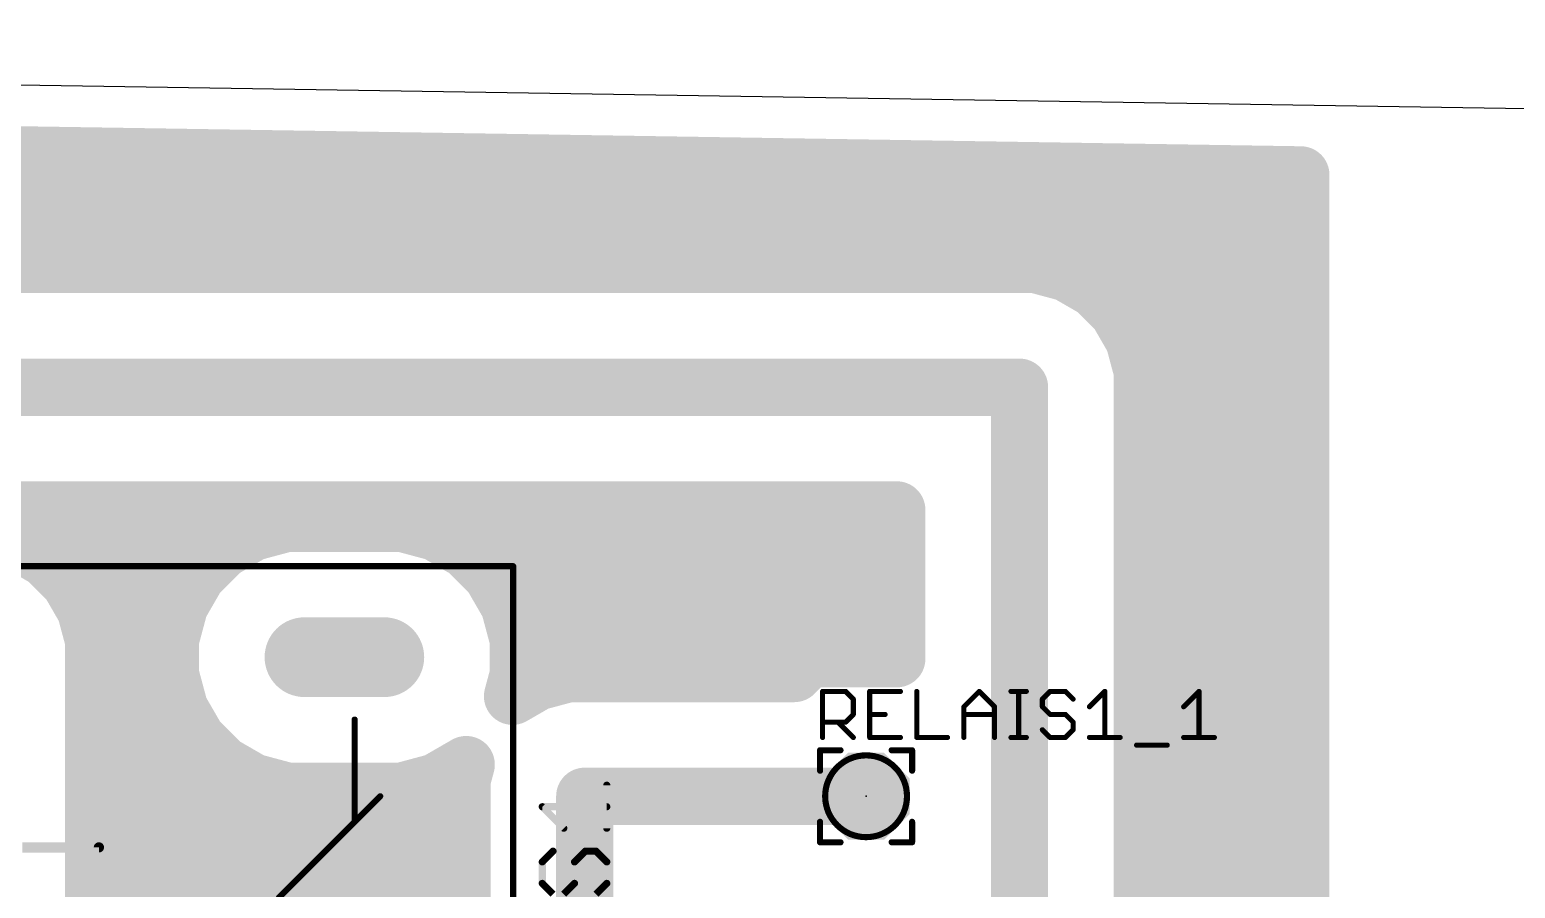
# Model space of a CAD drawing. Extents: x -14 to 150, y -1 to 89.
# Drawn here: x 75.75 to 112.64, y 67.56 to 88.89 of the extents above; entities that cross this region are included whole.
import ezdxf

# ---------------------------------------------------------------- set-up
doc = ezdxf.new("R2010")
doc.units = 0
for name, color, linetype in [('16', 175, 'CONTINUOUS'), ('17', 82, 'CONTINUOUS'), ('20', 7, 'CONTINUOUS'), ('21', 253, 'CONTINUOUS'), ('23', 7, 'CONTINUOUS'), ('25', 253, 'CONTINUOUS'), ('27', 253, 'CONTINUOUS'), ('51', 253, 'CONTINUOUS')]:
    doc.layers.add(name, color=color, linetype=linetype)

# ---------------------------------------------------------------- blocks, each defined once
blk = doc.blocks.new('LONGP100')
at = {"const_width": 1}
blk.add_lwpolyline([(-0.5, 0), (0.5, 0)], dxfattribs=at)
at = {"const_width": 0.5}
for points in [[(-0.5, 0.25, 1), (-0.5, -0.25)], [(0.5, -0.25, 1), (0.5, 0.25)]]:
    blk.add_lwpolyline(points, format="xyb", dxfattribs=at)
blk = doc.blocks.new('OCTAGONP')
at = {"const_width": 0.5}
blk.add_lwpolyline([(-0.25, -0.1036), (-0.25, 0.1036), (-0.1036, 0.25), (0.1036, 0.25), (0.25, 0.1036), (0.25, -0.1036), (0.1036, -0.25), (-0.1036, -0.25), (-0.25, -0.1036), (-0.25, 0.1036)], dxfattribs=at)

msp = doc.modelspace()

# ---------------------------------------------------------------- linework, layer by layer
at = {"layer": '16', "const_width": 1.4224}
for points in [[(38.5616, 86.36), (107.315, 85.2835)], [(-6.985, 85.344), (103.4535, 85.344)], [(107.315, 85.2835), (107.315, 0.4572)], [(-6.985, 83.9216), (107.315, 83.9216)], [(100.7313, 83.058), (33.8887, 83.058)], [(101.5065, 82.8503), (100.7313, 83.058)], [(102.2015, 82.449), (101.5065, 82.8503)], [(102.1146, 82.4992), (107.315, 82.4992)], [(102.769, 81.8815), (102.2015, 82.449)], [(103.1703, 81.1865), (102.769, 81.8815)], [(103.378, 80.4113), (103.1703, 81.1865)], [(103.1997, 81.0768), (107.315, 81.0768)], [(103.378, 7.2187), (103.378, 80.4113)], [(34.29, 80.01), (100.33, 80.01)], [(100.33, 63.5), (100.33, 80.01)], [(103.378, 79.6544), (107.315, 79.6544)], [(103.378, 78.232), (107.315, 78.232)], [(70.2613, 76.962), (97.282, 76.962)], [(70.3022, 76.8096), (97.282, 76.8096)], [(97.282, 76.962), (97.282, 73.2663)], [(103.378, 76.8096), (107.315, 76.8096)], [(81.2911, 76.405), (80.5323, 75.967)], [(82.1373, 76.6318), (81.2911, 76.405)], [(84.9947, 76.6318), (82.1373, 76.6318)], [(85.8409, 76.405), (84.9947, 76.6318)], [(86.5997, 75.967), (85.8409, 76.405)], [(75.4715, 76.1447), (74.6963, 76.3524)], [(76.1665, 75.7434), (75.4715, 76.1447)], [(76.734, 75.1759), (76.1665, 75.7434)], [(80.5323, 75.967), (79.9128, 75.3475)], [(87.2192, 75.3475), (86.5997, 75.967)], [(76.5227, 75.3872), (79.9525, 75.3872)], [(79.9128, 75.3475), (79.4748, 74.5887)], [(87.1795, 75.3872), (97.282, 75.3872)], [(87.6572, 74.5887), (87.2192, 75.3475)], [(103.378, 75.3872), (107.315, 75.3872)], [(77.1353, 74.4809), (76.734, 75.1759)], [(79.4748, 74.5887), (79.248, 73.7425)], [(87.884, 73.7425), (87.6572, 74.5887)], [(77.343, 73.7057), (77.1353, 74.4809)], [(77.2736, 73.9648), (79.3076, 73.9648)], [(87.8244, 73.9648), (97.282, 73.9648)], [(103.378, 73.9648), (107.315, 73.9648)], [(77.343, 0.4572), (77.343, 73.7057)], [(79.248, 73.7425), (79.248, 72.8663)], [(87.884, 72.8663), (87.884, 73.7425)], [(95.1049, 73.2663), (94.7366, 72.898)], [(97.282, 73.2663), (95.1049, 73.2663)], [(79.248, 72.8663), (79.4748, 72.0201)], [(87.7413, 72.334), (87.884, 72.8663)], [(89.1337, 72.898), (88.3585, 72.6903)], [(94.7366, 72.898), (89.1337, 72.898)], [(77.343, 72.5424), (79.3348, 72.5424)], [(88.3585, 72.6903), (87.7413, 72.334)], [(87.7972, 72.5424), (88.1024, 72.5424)], [(103.378, 72.5424), (107.315, 72.5424)], [(79.4748, 72.0201), (79.9128, 71.2613)], [(79.9128, 71.2613), (80.5323, 70.6418)], [(77.343, 71.12), (80.0541, 71.12)], [(103.378, 71.12), (107.315, 71.12)], [(80.5323, 70.6418), (81.2911, 70.2038)], [(85.8409, 70.2038), (86.5902, 70.6363)], [(86.5902, 70.6363), (86.487, 70.2513)], [(81.2911, 70.2038), (82.1373, 69.977)], [(84.9947, 69.977), (85.8409, 70.2038)], [(86.487, 70.2513), (86.487, 64.643)], [(82.1373, 69.977), (84.9947, 69.977)], [(96.52, 69.85), (89.535, 69.85)], [(89.535, 69.85), (89.535, 61.595)], [(77.343, 69.6976), (86.487, 69.6976)], [(103.378, 69.6976), (107.315, 69.6976)], [(77.343, 68.2752), (86.487, 68.2752)], [(103.378, 68.2752), (107.315, 68.2752)], [(77.343, 66.8528), (86.487, 66.8528)], [(103.378, 66.8528), (107.315, 66.8528)]]:
    msp.add_lwpolyline(points, dxfattribs=at)
at = {"layer": '16', "const_width": 0.7112}
for points in [[(103.4535, 84.9884, 1), (103.4535, 85.6996)], [(107.6706, 85.2835, 1), (106.9594, 85.2835)], [(107.3094, 84.928, 1), (107.3206, 85.6391)], [(107.315, 83.566, 1), (107.315, 84.2772)], [(100.8233, 83.4015, 1), (100.6392, 82.7145)], [(100.7313, 82.7024, 1), (100.7313, 83.4136)], [(101.6843, 83.1582, 1), (101.3287, 82.5423)], [(101.4144, 82.5068, 1), (101.5985, 83.1938)], [(102.1146, 82.8548, 1), (102.1146, 82.1436)], [(102.453, 82.7005, 1), (101.9501, 82.1976)], [(102.0237, 82.141, 1), (102.3793, 82.757)], [(107.315, 82.1436, 1), (107.315, 82.8548)], [(103.077, 82.0593, 1), (102.461, 81.7037)], [(102.5176, 81.6301, 1), (103.0205, 82.133)], [(103.5138, 81.2785, 1), (102.8268, 81.0944)], [(103.1997, 81.4324, 1), (103.1997, 80.7212)], [(102.8623, 81.0087, 1), (103.4782, 81.3643)], [(107.315, 80.7212, 1), (107.315, 81.4324)], [(103.7336, 80.4113, 1), (103.0224, 80.4113)], [(103.0345, 80.3192, 1), (103.7215, 80.5033)], [(100.6856, 80.01, 1), (99.9744, 80.01)], [(100.33, 79.6544, 1), (100.33, 80.3656)], [(103.378, 80.01, 1), (103.378, 79.2988)], [(107.315, 79.2988, 1), (107.315, 80.01)], [(103.378, 78.5876, 1), (103.378, 77.8764)], [(107.315, 77.8764, 1), (107.315, 78.5876)], [(97.6376, 76.962, 1), (96.9264, 76.962)], [(97.282, 76.6064, 1), (97.282, 77.3176)], [(97.282, 76.454, 1), (97.282, 77.1652)], [(103.378, 77.1652, 1), (103.378, 76.454)], [(107.315, 76.454, 1), (107.315, 77.1652)], [(81.199, 76.7485, 1), (81.3831, 76.0616)], [(81.4689, 76.0971, 1), (81.1133, 76.713)], [(82.1373, 76.9874, 1), (82.1373, 76.2762)], [(82.2294, 76.2883, 1), (82.0453, 76.9753)], [(85.0867, 76.9753, 1), (84.9026, 76.2883)], [(84.9947, 76.2762, 1), (84.9947, 76.9874)], [(86.0187, 76.713, 1), (85.6631, 76.0971)], [(85.7489, 76.0616, 1), (85.933, 76.7485)], [(75.6493, 76.4526, 1), (75.2937, 75.8367)], [(75.3794, 75.8012, 1), (75.5635, 76.4882)], [(76.418, 75.9949, 1), (75.9151, 75.492)], [(75.9887, 75.4354, 1), (76.3443, 76.0514)], [(80.3545, 76.2749, 1), (80.7101, 75.659)], [(80.7838, 75.7155, 1), (80.2809, 76.2184)], [(86.8511, 76.2184, 1), (86.3482, 75.7155)], [(86.4219, 75.659, 1), (86.7775, 76.2749)], [(76.5227, 75.7428, 1), (76.5227, 75.0316)], [(80.2208, 75.1697, 1), (79.6049, 75.5253)], [(79.9525, 75.0316, 1), (79.9525, 75.7428)], [(87.1795, 75.7428, 1), (87.1795, 75.0316)], [(87.5271, 75.5253, 1), (86.9112, 75.1697)], [(97.282, 75.0316, 1), (97.282, 75.7428)], [(103.378, 75.7428, 1), (103.378, 75.0316)], [(107.315, 75.0316, 1), (107.315, 75.7428)], [(77.042, 75.3537, 1), (76.426, 74.9981)], [(76.4826, 74.9245, 1), (76.9855, 75.4274)], [(79.6614, 75.5989, 1), (80.1643, 75.096)], [(86.9677, 75.096, 1), (87.4706, 75.5989)], [(79.8182, 74.4967, 1), (79.1313, 74.6808)], [(88.0007, 74.6808, 1), (87.3138, 74.4967)], [(77.4788, 74.5729, 1), (76.7918, 74.3888)], [(76.8273, 74.3031, 1), (77.4432, 74.6587)], [(79.1668, 74.7665, 1), (79.7827, 74.4109)], [(87.3493, 74.4109, 1), (87.9652, 74.7665)], [(77.2736, 74.3204, 1), (77.2736, 73.6092)], [(79.3076, 73.6092, 1), (79.3076, 74.3204)], [(87.8244, 74.3204, 1), (87.8244, 73.6092)], [(97.282, 73.6092, 1), (97.282, 74.3204)], [(103.378, 74.3204, 1), (103.378, 73.6092)], [(107.315, 73.6092, 1), (107.315, 74.3204)], [(77.6986, 73.7057, 1), (76.9874, 73.7057)], [(76.9995, 73.6136, 1), (77.6865, 73.7977)], [(79.6036, 73.7425, 1), (78.8924, 73.7425)], [(78.9045, 73.8345, 1), (79.5915, 73.6504)], [(88.2396, 73.7425, 1), (87.5284, 73.7425)], [(87.5405, 73.6504, 1), (88.2275, 73.8345)], [(95.1049, 73.6219, 1), (95.1049, 72.9107)], [(95.3564, 73.0148, 1), (94.8535, 73.5177)], [(97.282, 72.9107, 1), (97.282, 73.6219)], [(79.5915, 72.9584, 1), (78.9045, 72.7743)], [(88.2275, 72.7743, 1), (87.5405, 72.9584)], [(89.1337, 73.2536, 1), (89.1337, 72.5424)], [(89.2258, 72.5545, 1), (89.0417, 73.2415)], [(94.4852, 73.1494, 1), (94.9881, 72.6465)], [(94.7366, 72.5424, 1), (94.7366, 73.2536)], [(96.9264, 73.2663, 1), (97.6376, 73.2663)], [(77.343, 72.898, 1), (77.343, 72.1868)], [(78.8924, 72.8663, 1), (79.6036, 72.8663)], [(79.3348, 72.1868, 1), (79.3348, 72.898)], [(87.7972, 72.898, 1), (87.7972, 72.1868)], [(87.5284, 72.8663, 1), (88.2396, 72.8663)], [(88.2665, 73.0338, 1), (88.4505, 72.3468)], [(88.1024, 72.1868, 1), (88.1024, 72.898)], [(88.5363, 72.3823, 1), (88.1807, 72.9982)], [(103.378, 72.898, 1), (103.378, 72.1868)], [(107.315, 72.1868, 1), (107.315, 72.898)], [(79.7827, 72.1979, 1), (79.1668, 71.8423)], [(87.5635, 72.6419, 1), (87.9191, 72.026)], [(87.3979, 72.426, 1), (88.0848, 72.2419)], [(79.1313, 71.928, 1), (79.8182, 72.1121)], [(80.1643, 71.5128, 1), (79.6614, 71.0099)], [(77.343, 71.4756, 1), (77.343, 70.7644)], [(79.6049, 71.0835, 1), (80.2208, 71.4391)], [(80.0541, 70.7644, 1), (80.0541, 71.4756)], [(103.378, 71.4756, 1), (103.378, 70.7644)], [(107.315, 70.7644, 1), (107.315, 71.4756)], [(80.7101, 70.9498, 1), (80.3545, 70.3339)], [(80.2809, 70.3904, 1), (80.7838, 70.8933)], [(86.9337, 70.5443, 1), (86.2467, 70.7284)], [(86.768, 70.3284, 1), (86.4124, 70.9443)], [(81.3831, 70.5472, 1), (81.199, 69.8603)], [(81.1133, 69.8958, 1), (81.4689, 70.5117)], [(85.6631, 70.5117, 1), (86.0187, 69.8958)], [(85.933, 69.8603, 1), (85.7489, 70.5472)], [(86.8426, 70.2513, 1), (86.1314, 70.2513)], [(82.1373, 70.3326, 1), (82.1373, 69.6214)], [(82.0453, 69.6335, 1), (82.2294, 70.3205)], [(84.9026, 70.3205, 1), (85.0867, 69.6335)], [(84.9947, 69.6214, 1), (84.9947, 70.3326)], [(86.1435, 70.3433, 1), (86.8305, 70.1592)], [(89.535, 70.2056, 1), (89.535, 69.4944)], [(89.8906, 69.85, 1), (89.1794, 69.85)], [(96.52, 69.4944, 1), (96.52, 70.2056)], [(77.343, 70.0532, 1), (77.343, 69.342)], [(86.487, 69.342, 1), (86.487, 70.0532)], [(103.378, 70.0532, 1), (103.378, 69.342)], [(107.315, 69.342, 1), (107.315, 70.0532)], [(77.343, 68.6308, 1), (77.343, 67.9196)], [(86.487, 67.9196, 1), (86.487, 68.6308)], [(103.378, 68.6308, 1), (103.378, 67.9196)], [(107.315, 67.9196, 1), (107.315, 68.6308)], [(77.343, 67.2084, 1), (77.343, 66.4972)], [(86.487, 66.4972, 1), (86.487, 67.2084)], [(103.378, 67.2084, 1), (103.378, 66.4972)], [(107.315, 66.4972, 1), (107.315, 67.2084)]]:
    msp.add_lwpolyline(points, format="xyb", dxfattribs=at)
at = {"layer": '20'}
msp.add_line((149.53, 86.35), (-12.7, 88.89), dxfattribs=at)
at = {"layer": '21'}
for points, const_width in [([(87.757, 75.565), (67.183, 75.565)], 0.1524), ([(87.757, 75.565), (87.757, 59.055)], 0.1524), ([(83.82, 69.215), (83.82, 71.755)], 0.1524), ([(95.885, 70.993), (95.377, 70.993)], 0.1524), ([(95.377, 70.993), (95.377, 70.485)], 0.1524), ([(97.663, 70.993), (97.155, 70.993)], 0.1524), ([(97.663, 70.485), (97.663, 70.993)], 0.1524), ([(84.455, 69.85), (81.915, 67.31)], 0.1524), ([(95.377, 69.215), (95.377, 68.707)], 0.1524), ([(97.663, 68.707), (97.663, 69.215)], 0.1524), ([(77.47, 68.58), (75.565, 68.58)], 0.254), ([(77.47, 66.04), (77.47, 68.58)], 0.254), ([(95.377, 68.707), (95.885, 68.707)], 0.1524), ([(97.663, 68.707), (97.155, 68.707)], 0.1524)]:
    msp.add_lwpolyline(points, dxfattribs=dict(at, const_width=const_width))
for points, const_width in [([(87.7951, 75.565, 1), (87.7189, 75.565)], 0.0762), ([(87.757, 75.5269, 1), (87.757, 75.6031)], 0.0762), ([(83.8581, 71.755, 1), (83.7819, 71.755)], 0.0762), ([(95.377, 71.0311, 1), (95.377, 70.9549)], 0.0762), ([(95.4151, 70.993, 1), (95.3389, 70.993)], 0.0762), ([(95.885, 70.9549, 1), (95.885, 71.0311)], 0.0762), ([(97.155, 71.0311, 1), (97.155, 70.9549)], 0.0762), ([(97.7011, 70.993, 1), (97.6249, 70.993)], 0.0762), ([(97.663, 70.9549, 1), (97.663, 71.0311)], 0.0762), ([(95.3389, 70.485, 1), (95.4151, 70.485)], 0.0762), ([(97.6249, 70.485, 1), (97.7011, 70.485)], 0.0762), ([(84.4819, 69.8231, 1), (84.4281, 69.8769)], 0.0762), ([(83.7819, 69.215, 1), (83.8581, 69.215)], 0.0762), ([(95.4151, 69.215, 1), (95.3389, 69.215)], 0.0762), ([(97.7011, 69.215, 1), (97.6249, 69.215)], 0.0762), ([(77.5335, 68.58, 1), (77.4065, 68.58)], 0.127), ([(77.47, 68.5165, 1), (77.47, 68.6435)], 0.127), ([(95.377, 68.7451, 1), (95.377, 68.6689)], 0.0762), ([(95.3389, 68.707, 1), (95.4151, 68.707)], 0.0762), ([(95.885, 68.6689, 1), (95.885, 68.7451)], 0.0762), ([(97.155, 68.7451, 1), (97.155, 68.6689)], 0.0762), ([(97.6249, 68.707, 1), (97.7011, 68.707)], 0.0762), ([(97.663, 68.6689, 1), (97.663, 68.7451)], 0.0762)]:
    msp.add_lwpolyline(points, format="xyb", dxfattribs=dict(at, const_width=const_width))
at = {"layer": '23'}
msp.add_point((96.52, 69.85), dxfattribs=at)
at = {"layer": '25'}
for points, const_width in [([(95.4723, 72.4545, 1), (95.4087, 72.4545)], 0.0635), ([(95.4405, 72.4862, 1), (95.4405, 72.4227)], 0.0635), ([(96.0349, 72.4769, 1), (95.99, 72.432)], 0.0635), ([(96.0125, 72.4227, 1), (96.0125, 72.4862)], 0.0635), ([(96.2349, 72.2638, 1), (96.1714, 72.2638)], 0.0635), ([(96.1807, 72.2414, 1), (96.2256, 72.2863)], 0.0635), ([(96.6416, 72.4545, 1), (96.5781, 72.4545)], 0.0635), ([(96.6099, 72.4862, 1), (96.6099, 72.4227)], 0.0635), ([(97.3725, 72.4227, 1), (97.3725, 72.4862)], 0.0635), ([(97.811, 72.4545, 1), (97.7475, 72.4545)], 0.0635), ([(99.3525, 72.4769, 1), (99.3076, 72.432)], 0.0635), ([(99.3525, 72.432, 1), (99.3076, 72.4769)], 0.0635), ([(100.1181, 72.4862, 1), (100.1181, 72.4227)], 0.0635), ([(100.3405, 72.4545, 1), (100.277, 72.4545)], 0.0635), ([(100.4994, 72.4227, 1), (100.4994, 72.4862)], 0.0635), ([(100.9294, 72.2638, 1), (100.8659, 72.2638)], 0.0635), ([(100.8752, 72.2863, 1), (100.9201, 72.2414)], 0.0635), ([(101.0883, 72.4862, 1), (101.0883, 72.4227)], 0.0635), ([(101.1108, 72.432, 1), (101.0659, 72.4769)], 0.0635), ([(101.4921, 72.4769, 1), (101.4472, 72.432)], 0.0635), ([(101.4697, 72.4227, 1), (101.4697, 72.4862)], 0.0635), ([(101.6379, 72.2414, 1), (101.6828, 72.2863)], 0.0635), ([(102.4802, 72.4545, 1), (102.4167, 72.4545)], 0.0635), ([(102.4709, 72.432, 1), (102.426, 72.4769)], 0.0635), ([(104.819, 72.4545, 1), (104.7554, 72.4545)], 0.0635), ([(104.8097, 72.432, 1), (104.7647, 72.4769)], 0.0635), ([(96.2256, 71.86, 1), (96.1807, 71.9049)], 0.0635), ([(96.6099, 71.9142, 1), (96.6099, 71.8507)], 0.0635), ([(96.9912, 71.8507, 1), (96.9912, 71.9142)], 0.0635), ([(98.9804, 72.0731, 1), (98.9169, 72.0731)], 0.0635), ([(98.9262, 72.0956, 1), (98.9711, 72.0507)], 0.0635), ([(98.9487, 71.9142, 1), (98.9487, 71.8507)], 0.0635), ([(99.7431, 72.0731, 1), (99.6796, 72.0731)], 0.0635), ([(99.6889, 72.0507, 1), (99.7338, 72.0956)], 0.0635), ([(99.7113, 71.8507, 1), (99.7113, 71.9142)], 0.0635), ([(100.8659, 72.0731, 1), (100.9294, 72.0731)], 0.0635), ([(100.9201, 72.0956, 1), (100.8752, 72.0507)], 0.0635), ([(101.0883, 71.9142, 1), (101.0883, 71.8507)], 0.0635), ([(101.0659, 71.86, 1), (101.1108, 71.9049)], 0.0635), ([(101.4921, 71.9049, 1), (101.4472, 71.86)], 0.0635), ([(101.4697, 71.8507, 1), (101.4697, 71.9142)], 0.0635), ([(102.0446, 72.0956, 1), (102.0895, 72.0507)], 0.0635), ([(104.3834, 72.0956, 1), (104.4283, 72.0507)], 0.0635), ([(95.4405, 71.7236, 1), (95.4405, 71.6601)], 0.0635), ([(95.8443, 71.7143, 1), (95.7994, 71.6694)], 0.0635), ([(95.99, 71.7143, 1), (96.0349, 71.6694)], 0.0635), ([(96.0125, 71.6601, 1), (96.0125, 71.7236)], 0.0635), ([(96.1714, 71.8825, 1), (96.2349, 71.8825)], 0.0635), ([(101.6921, 71.6918, 1), (101.6286, 71.6918)], 0.0635), ([(101.6379, 71.6694, 1), (101.6828, 71.7143)], 0.0635), ([(95.4087, 71.3105, 1), (95.4723, 71.3105)], 0.0635), ([(96.1807, 71.288, 1), (96.2256, 71.333)], 0.0635), ([(96.6099, 71.3423, 1), (96.6099, 71.2788)], 0.0635), ([(96.5781, 71.3105, 1), (96.6416, 71.3105)], 0.0635), ([(97.3725, 71.2788, 1), (97.3725, 71.3423)], 0.0635), ([(97.7475, 71.3105, 1), (97.811, 71.3105)], 0.0635), ([(97.7793, 71.3423, 1), (97.7793, 71.2788)], 0.0635), ([(98.5419, 71.2788, 1), (98.5419, 71.3423)], 0.0635), ([(98.9169, 71.3105, 1), (98.9804, 71.3105)], 0.0635), ([(99.6796, 71.3105, 1), (99.7431, 71.3105)], 0.0635), ([(100.1181, 71.3423, 1), (100.1181, 71.2788)], 0.0635), ([(100.277, 71.3105, 1), (100.3405, 71.3105)], 0.0635), ([(100.4994, 71.2788, 1), (100.4994, 71.3423)], 0.0635), ([(100.9201, 71.5236, 1), (100.8752, 71.4787)], 0.0635), ([(101.0883, 71.3423, 1), (101.0883, 71.2788)], 0.0635), ([(101.0659, 71.288, 1), (101.1108, 71.333)], 0.0635), ([(101.4472, 71.333, 1), (101.4921, 71.288)], 0.0635), ([(101.4697, 71.2788, 1), (101.4697, 71.3423)], 0.0635), ([(101.6286, 71.5012, 1), (101.6921, 71.5012)], 0.0635), ([(101.6828, 71.4787, 1), (101.6379, 71.5236)], 0.0635), ([(102.0671, 71.3423, 1), (102.0671, 71.2788)], 0.0635), ([(102.4167, 71.3105, 1), (102.4802, 71.3105)], 0.0635), ([(102.8297, 71.2788, 1), (102.8297, 71.3423)], 0.0635), ([(104.4059, 71.3423, 1), (104.4059, 71.2788)], 0.0635), ([(104.7554, 71.3105, 1), (104.819, 71.3105)], 0.0635), ([(105.1685, 71.2788, 1), (105.1685, 71.3423)], 0.0635), ([(103.2365, 71.1516, 1), (103.2365, 71.0881)], 0.0635), ([(103.9991, 71.0881, 1), (103.9991, 71.1516)], 0.0635), ([(90.1256, 70.1238, 1), (90.0367, 70.1238)], 0.0889), ([(88.511, 69.6214, 1), (88.4481, 69.5585)], 0.0889), ([(88.4795, 69.6344, 1), (88.4795, 69.5455)], 0.0889), ([(90.0811, 69.5455, 1), (90.0811, 69.6344)], 0.0889), ([(88.982, 69.0247, 1), (89.0448, 69.0875)], 0.0889), ([(90.0367, 69.0561, 1), (90.1256, 69.0561)], 0.0889), ([(88.4481, 68.2512, 1), (88.511, 68.1883)], 0.0889), ([(88.524, 68.2197, 1), (88.4351, 68.2197)], 0.0889), ([(88.7779, 68.4552, 1), (88.715, 68.5181)], 0.0889), ([(89.2489, 68.2512, 1), (89.3117, 68.1883)], 0.0889), ([(89.3248, 68.2197, 1), (89.2359, 68.2197)], 0.0889), ([(89.5472, 68.5311, 1), (89.5472, 68.4422)], 0.0889), ([(89.5787, 68.4552, 1), (89.5158, 68.5181)], 0.0889), ([(89.8456, 68.5181, 1), (89.7827, 68.4552)], 0.0889), ([(89.8142, 68.4422, 1), (89.8142, 68.5311)], 0.0889), ([(90.1256, 68.2197, 1), (90.0367, 68.2197)], 0.0889), ([(90.0497, 68.1883, 1), (90.1125, 68.2512)], 0.0889), ([(88.511, 67.7173, 1), (88.4481, 67.6545)], 0.0889), ([(88.4351, 67.6859, 1), (88.524, 67.6859)], 0.0889), ([(89.2359, 67.6859, 1), (89.3248, 67.6859)], 0.0889), ([(89.3117, 67.6545, 1), (89.2489, 67.7173)], 0.0889), ([(90.0367, 67.6859, 1), (90.1256, 67.6859)], 0.0889), ([(90.1125, 67.6545, 1), (90.0497, 67.7173)], 0.0889)]:
    msp.add_lwpolyline(points, format="xyb", dxfattribs=dict(at, const_width=const_width))
for points, const_width in [([(95.4405, 71.3105), (95.4405, 72.4545)], 0.127), ([(95.4405, 72.4545), (96.0125, 72.4545)], 0.127), ([(96.0125, 72.4545), (96.2032, 72.2638)], 0.127), ([(96.2032, 72.2638), (96.2032, 71.8825)], 0.127), ([(97.3725, 72.4545), (96.6099, 72.4545)], 0.127), ([(96.6099, 72.4545), (96.6099, 71.3105)], 0.127), ([(97.7793, 72.4545), (97.7793, 71.3105)], 0.127), ([(98.9487, 72.0731), (99.33, 72.4545)], 0.127), ([(99.33, 72.4545), (99.7113, 72.0731)], 0.127), ([(100.1181, 72.4545), (100.4994, 72.4545)], 0.127), ([(100.3088, 71.3105), (100.3088, 72.4545)], 0.127), ([(101.0883, 72.4545), (100.8977, 72.2638)], 0.127), ([(100.8977, 72.2638), (100.8977, 72.0731)], 0.127), ([(101.4697, 72.4545), (101.0883, 72.4545)], 0.127), ([(101.6603, 72.2638), (101.4697, 72.4545)], 0.127), ([(102.0671, 72.0731), (102.4484, 72.4545)], 0.127), ([(102.4484, 72.4545), (102.4484, 71.3105)], 0.127), ([(104.4059, 72.0731), (104.7872, 72.4545)], 0.127), ([(104.7872, 72.4545), (104.7872, 71.3105)], 0.127), ([(96.2032, 71.8825), (96.0125, 71.6918)], 0.127), ([(96.6099, 71.8825), (96.9912, 71.8825)], 0.127), ([(98.9487, 71.3105), (98.9487, 72.0731)], 0.127), ([(98.9487, 71.8825), (99.7113, 71.8825)], 0.127), ([(99.7113, 72.0731), (99.7113, 71.3105)], 0.127), ([(100.8977, 72.0731), (101.0883, 71.8825)], 0.127), ([(101.0883, 71.8825), (101.4697, 71.8825)], 0.127), ([(101.4697, 71.8825), (101.6603, 71.6918)], 0.127), ([(96.0125, 71.6918), (95.4405, 71.6918)], 0.127), ([(95.8218, 71.6918), (96.2032, 71.3105)], 0.127), ([(101.6603, 71.6918), (101.6603, 71.5012)], 0.127), ([(96.6099, 71.3105), (97.3725, 71.3105)], 0.127), ([(97.7793, 71.3105), (98.5419, 71.3105)], 0.127), ([(100.1181, 71.3105), (100.4994, 71.3105)], 0.127), ([(101.0883, 71.3105), (100.8977, 71.5012)], 0.127), ([(101.4697, 71.3105), (101.0883, 71.3105)], 0.127), ([(101.6603, 71.5012), (101.4697, 71.3105)], 0.127), ([(102.0671, 71.3105), (102.8297, 71.3105)], 0.127), ([(104.4059, 71.3105), (105.1685, 71.3105)], 0.127), ([(103.2365, 71.1198), (103.9991, 71.1198)], 0.127), ([(90.0811, 69.0561), (90.0811, 70.1238)], 0.1778), ([(89.0134, 69.0561), (88.4795, 69.59)], 0.1778), ([(88.4795, 69.59), (90.0811, 69.59)], 0.1778), ([(88.7465, 68.4867), (88.4795, 68.2197)], 0.1778), ([(88.4795, 68.2197), (88.4795, 67.6859)], 0.1778), ([(89.2803, 68.2197), (89.5472, 68.4867)], 0.1778), ([(89.2803, 67.6859), (89.2803, 68.2197)], 0.1778), ([(89.5472, 68.4867), (89.8142, 68.4867)], 0.1778), ([(89.8142, 68.4867), (90.0811, 68.2197)], 0.1778), ([(90.0811, 68.2197), (90.0811, 67.6859)], 0.1778), ([(88.4795, 67.6859), (88.7465, 67.419)], 0.1778), ([(89.0134, 67.419), (89.2803, 67.6859)], 0.1778), ([(90.0811, 67.6859), (89.8142, 67.419)], 0.1778)]:
    msp.add_lwpolyline(points, dxfattribs=dict(at, const_width=const_width))
at = {"layer": '27'}
for p, q in [((96.52, 70.85), (96.52, 70.8754)), ((96.52, 70.8754), (96.5327, 70.8754)), ((96.5327, 70.8585), (96.52, 70.8585)), ((96.5285, 70.8585), (96.5369, 70.85)), ((96.5327, 70.8754), (96.5369, 70.8712)), ((96.5369, 70.8627), (96.5327, 70.8585)), ((96.5369, 70.8712), (96.5369, 70.8627)), ((96.5434, 70.8627), (96.5476, 70.8669)), ((96.5434, 70.8542), (96.5434, 70.8627)), ((96.5603, 70.8585), (96.5434, 70.8585)), ((96.5476, 70.85), (96.5434, 70.8542)), ((96.5476, 70.8669), (96.5561, 70.8669)), ((96.5561, 70.85), (96.5476, 70.85)), ((96.5561, 70.8669), (96.5603, 70.8627)), ((96.5603, 70.8627), (96.5603, 70.8585)), ((96.5668, 70.8754), (96.571, 70.8754)), ((96.5668, 70.85), (96.5752, 70.85)), ((96.571, 70.8754), (96.571, 70.85)), ((96.5824, 70.8542), (96.5866, 70.8585)), ((96.5866, 70.85), (96.5824, 70.8542)), ((96.5866, 70.8669), (96.5951, 70.8669)), ((96.5866, 70.8585), (96.5993, 70.8585)), ((96.5993, 70.85), (96.5866, 70.85)), ((96.5951, 70.8669), (96.5993, 70.8627)), ((96.5993, 70.8627), (96.5993, 70.85)), ((96.6058, 70.8669), (96.61, 70.8669)), ((96.6058, 70.85), (96.6142, 70.85)), ((96.61, 70.8797), (96.61, 70.8754)), ((96.61, 70.8669), (96.61, 70.85)), ((96.6213, 70.8627), (96.6256, 70.8669)), ((96.6256, 70.8585), (96.6213, 70.8627)), ((96.6213, 70.85), (96.6341, 70.85)), ((96.6256, 70.8669), (96.6383, 70.8669)), ((96.6341, 70.8585), (96.6256, 70.8585)), ((96.6383, 70.8542), (96.6341, 70.8585)), ((96.6341, 70.85), (96.6383, 70.8542)), ((96.6447, 70.8669), (96.6532, 70.8754)), ((96.6447, 70.85), (96.6617, 70.85)), ((96.6532, 70.8754), (96.6532, 70.85)), ((96.6681, 70.8458), (96.6851, 70.8458)), ((96.6915, 70.8669), (96.7, 70.8754)), ((96.6915, 70.85), (96.7085, 70.85)), ((96.7, 70.8754), (96.7, 70.85))]:
    msp.add_line(p, q, dxfattribs=at)
at = {"layer": '51', "const_width": 0.1524}
msp.add_lwpolyline([(96.52, 68.834, 1), (96.52, 70.866, 1), (96.52, 68.834)], format="xyb", dxfattribs=at)

# ---------------------------------------------------------------- block references
at = {"layer": '17'}
for name, p, xscale, yscale in [('LONGP100', (83.566, 73.3044), 1.9812, 1.9812), ('LONGP100', (83.566, 73.3044), 1.9812, 1.9812), ('OCTAGONP', (96.52, 69.85), 2.159, 2.159), ('OCTAGONP', (96.52, 69.85), 2.159, 2.159)]:
    msp.add_blockref(name, p, dxfattribs=dict(at, xscale=xscale, yscale=yscale))

doc.saveas('drawing.dxf')
